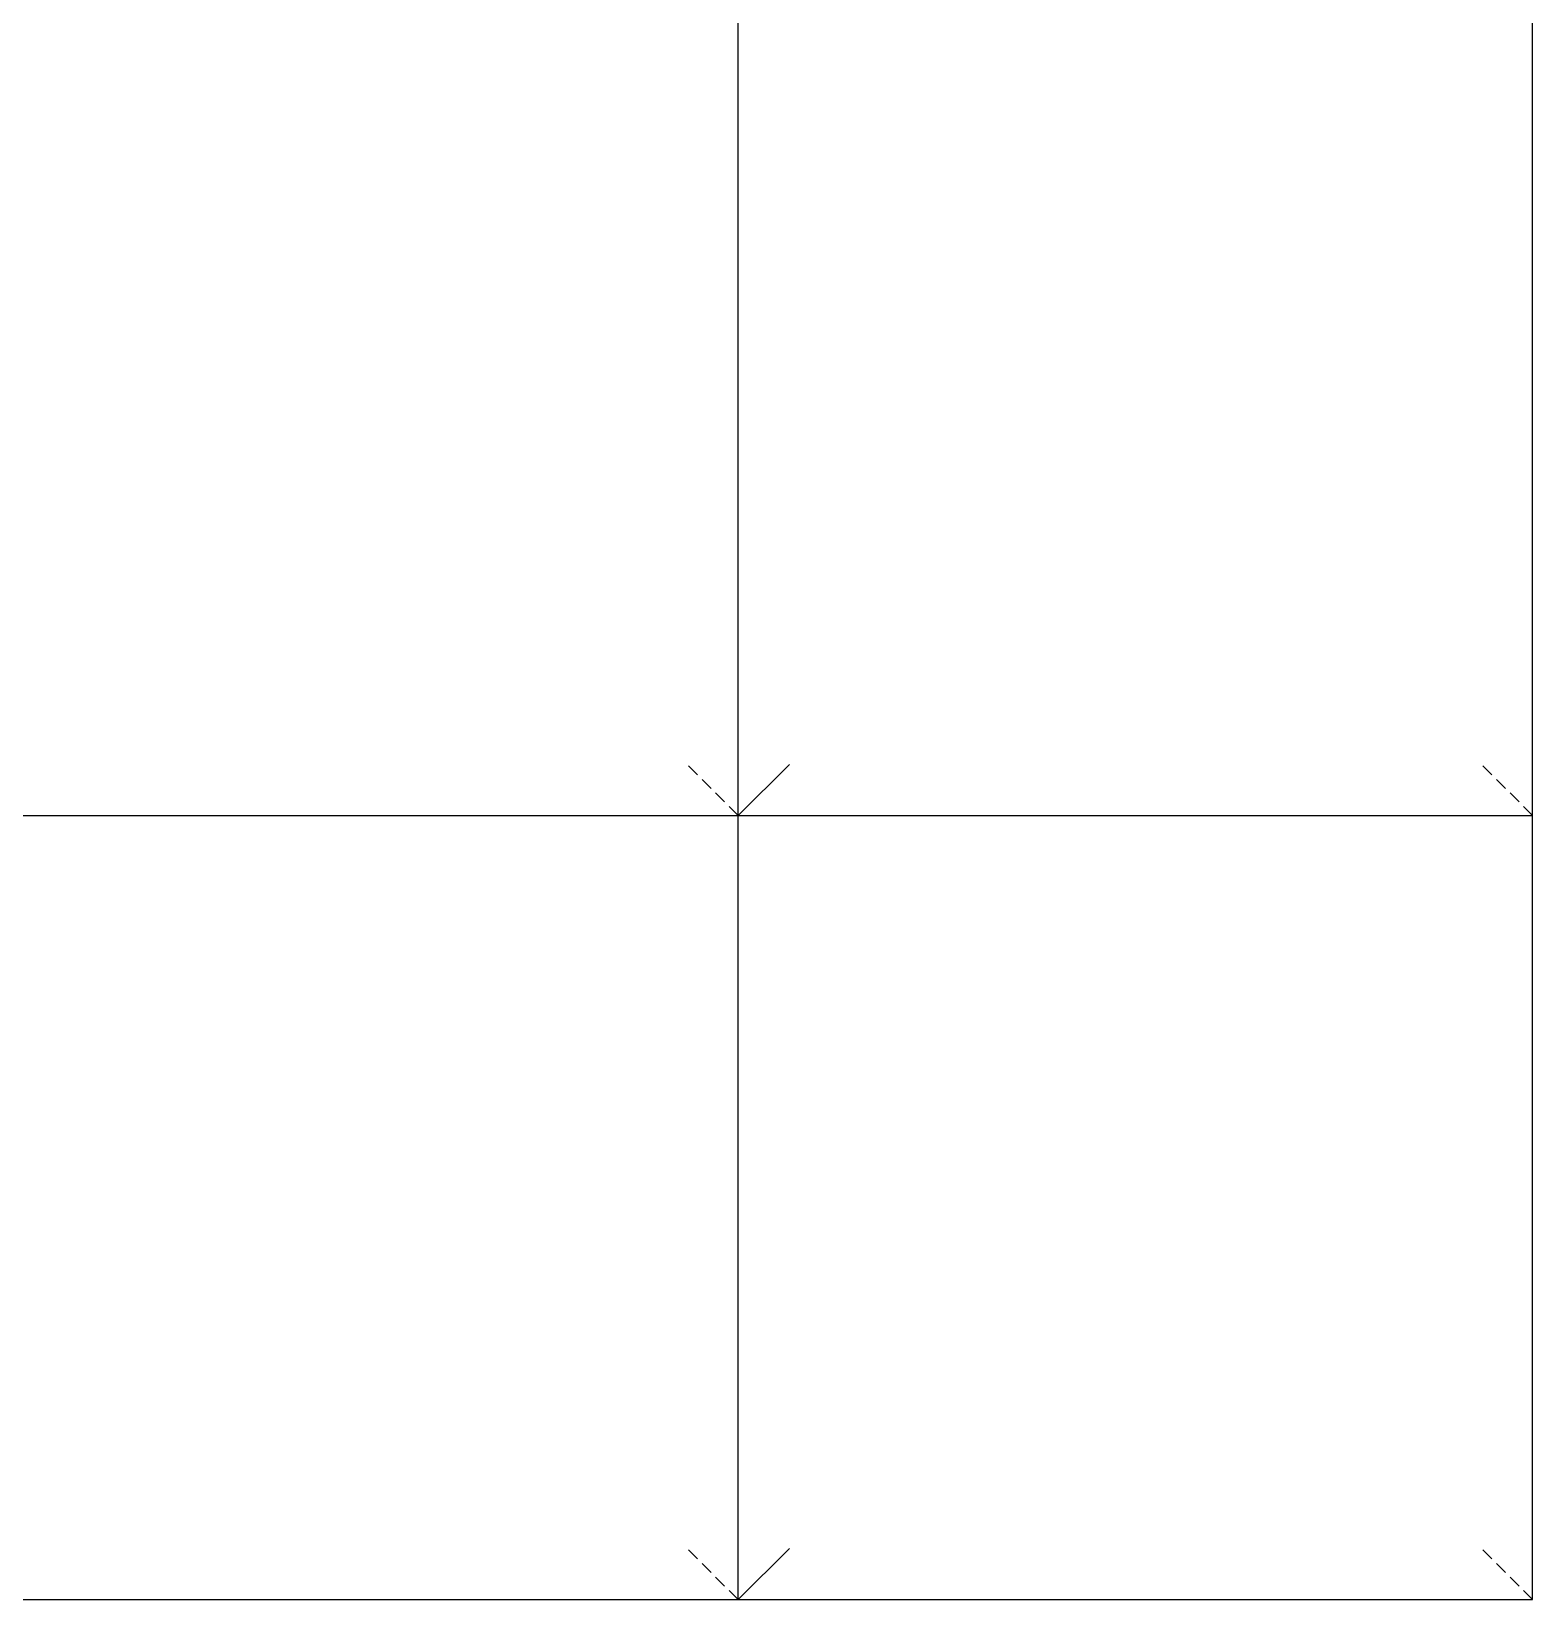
# Model space of a CAD drawing. Header units: inches. Extents: x -2661 to 42767, y -1222 to 9099.
# Drawn here: x -1751.8 to -1575.6, y 2509.5 to 2693.5 of the extents above; entities that cross this region are included whole.
import ezdxf

# ---------------------------------------------------------------- set-up
doc = ezdxf.new("R2010")
doc.units = ezdxf.units.IN
doc.header["$LTSCALE"] = 12
doc.header["$MEASUREMENT"] = 0
doc.linetypes.add('HIDDEN2', pattern=[0.1875, 0.125, -0.0625])
doc.layers.get('0').update_dxf_attribs({"linetype": 'CONTINUOUS'})
doc.layers.add('S-ANNO-GRID-NONPLOT', color=251, linetype='CONTINUOUS', plot=False)

# ---------------------------------------------------------------- blocks, each defined once
blk = doc.blocks.new('Se_24x36_STARTERS_GRID')
for p, q in [((-93.21, -92), (-93.21, 276)), ((0, 92), (0, 184)), ((0, 0), (0, 92)), ((-93.21, 0), (-87.21, 6)), ((-186.42, 0), (-93.21, 0)), ((-93.21, 0), (0, 0)), ((0, -92), (0, 0)), ((-93.21, -92), (-87.21, -86)), ((-186.42, -92), (-93.21, -92)), ((-93.21, -92), (0, -92))]:
    blk.add_line(p, q)
at = {"linetype": 'HIDDEN2'}
for p, q in [((-93.21, 0), (-99.21, 6)), ((0, 0), (-6, 6)), ((-93.21, -92), (-99.21, -86)), ((0, -92), (-6, -86))]:
    blk.add_line(p, q, dxfattribs=at)

msp = doc.modelspace()

# ---------------------------------------------------------------- block references
at = {"layer": 'S-ANNO-GRID-NONPLOT'}
msp.add_blockref('Se_24x36_STARTERS_GRID', (-1575.60916, 2601.54657), dxfattribs=at)

doc.saveas('drawing.dxf')
